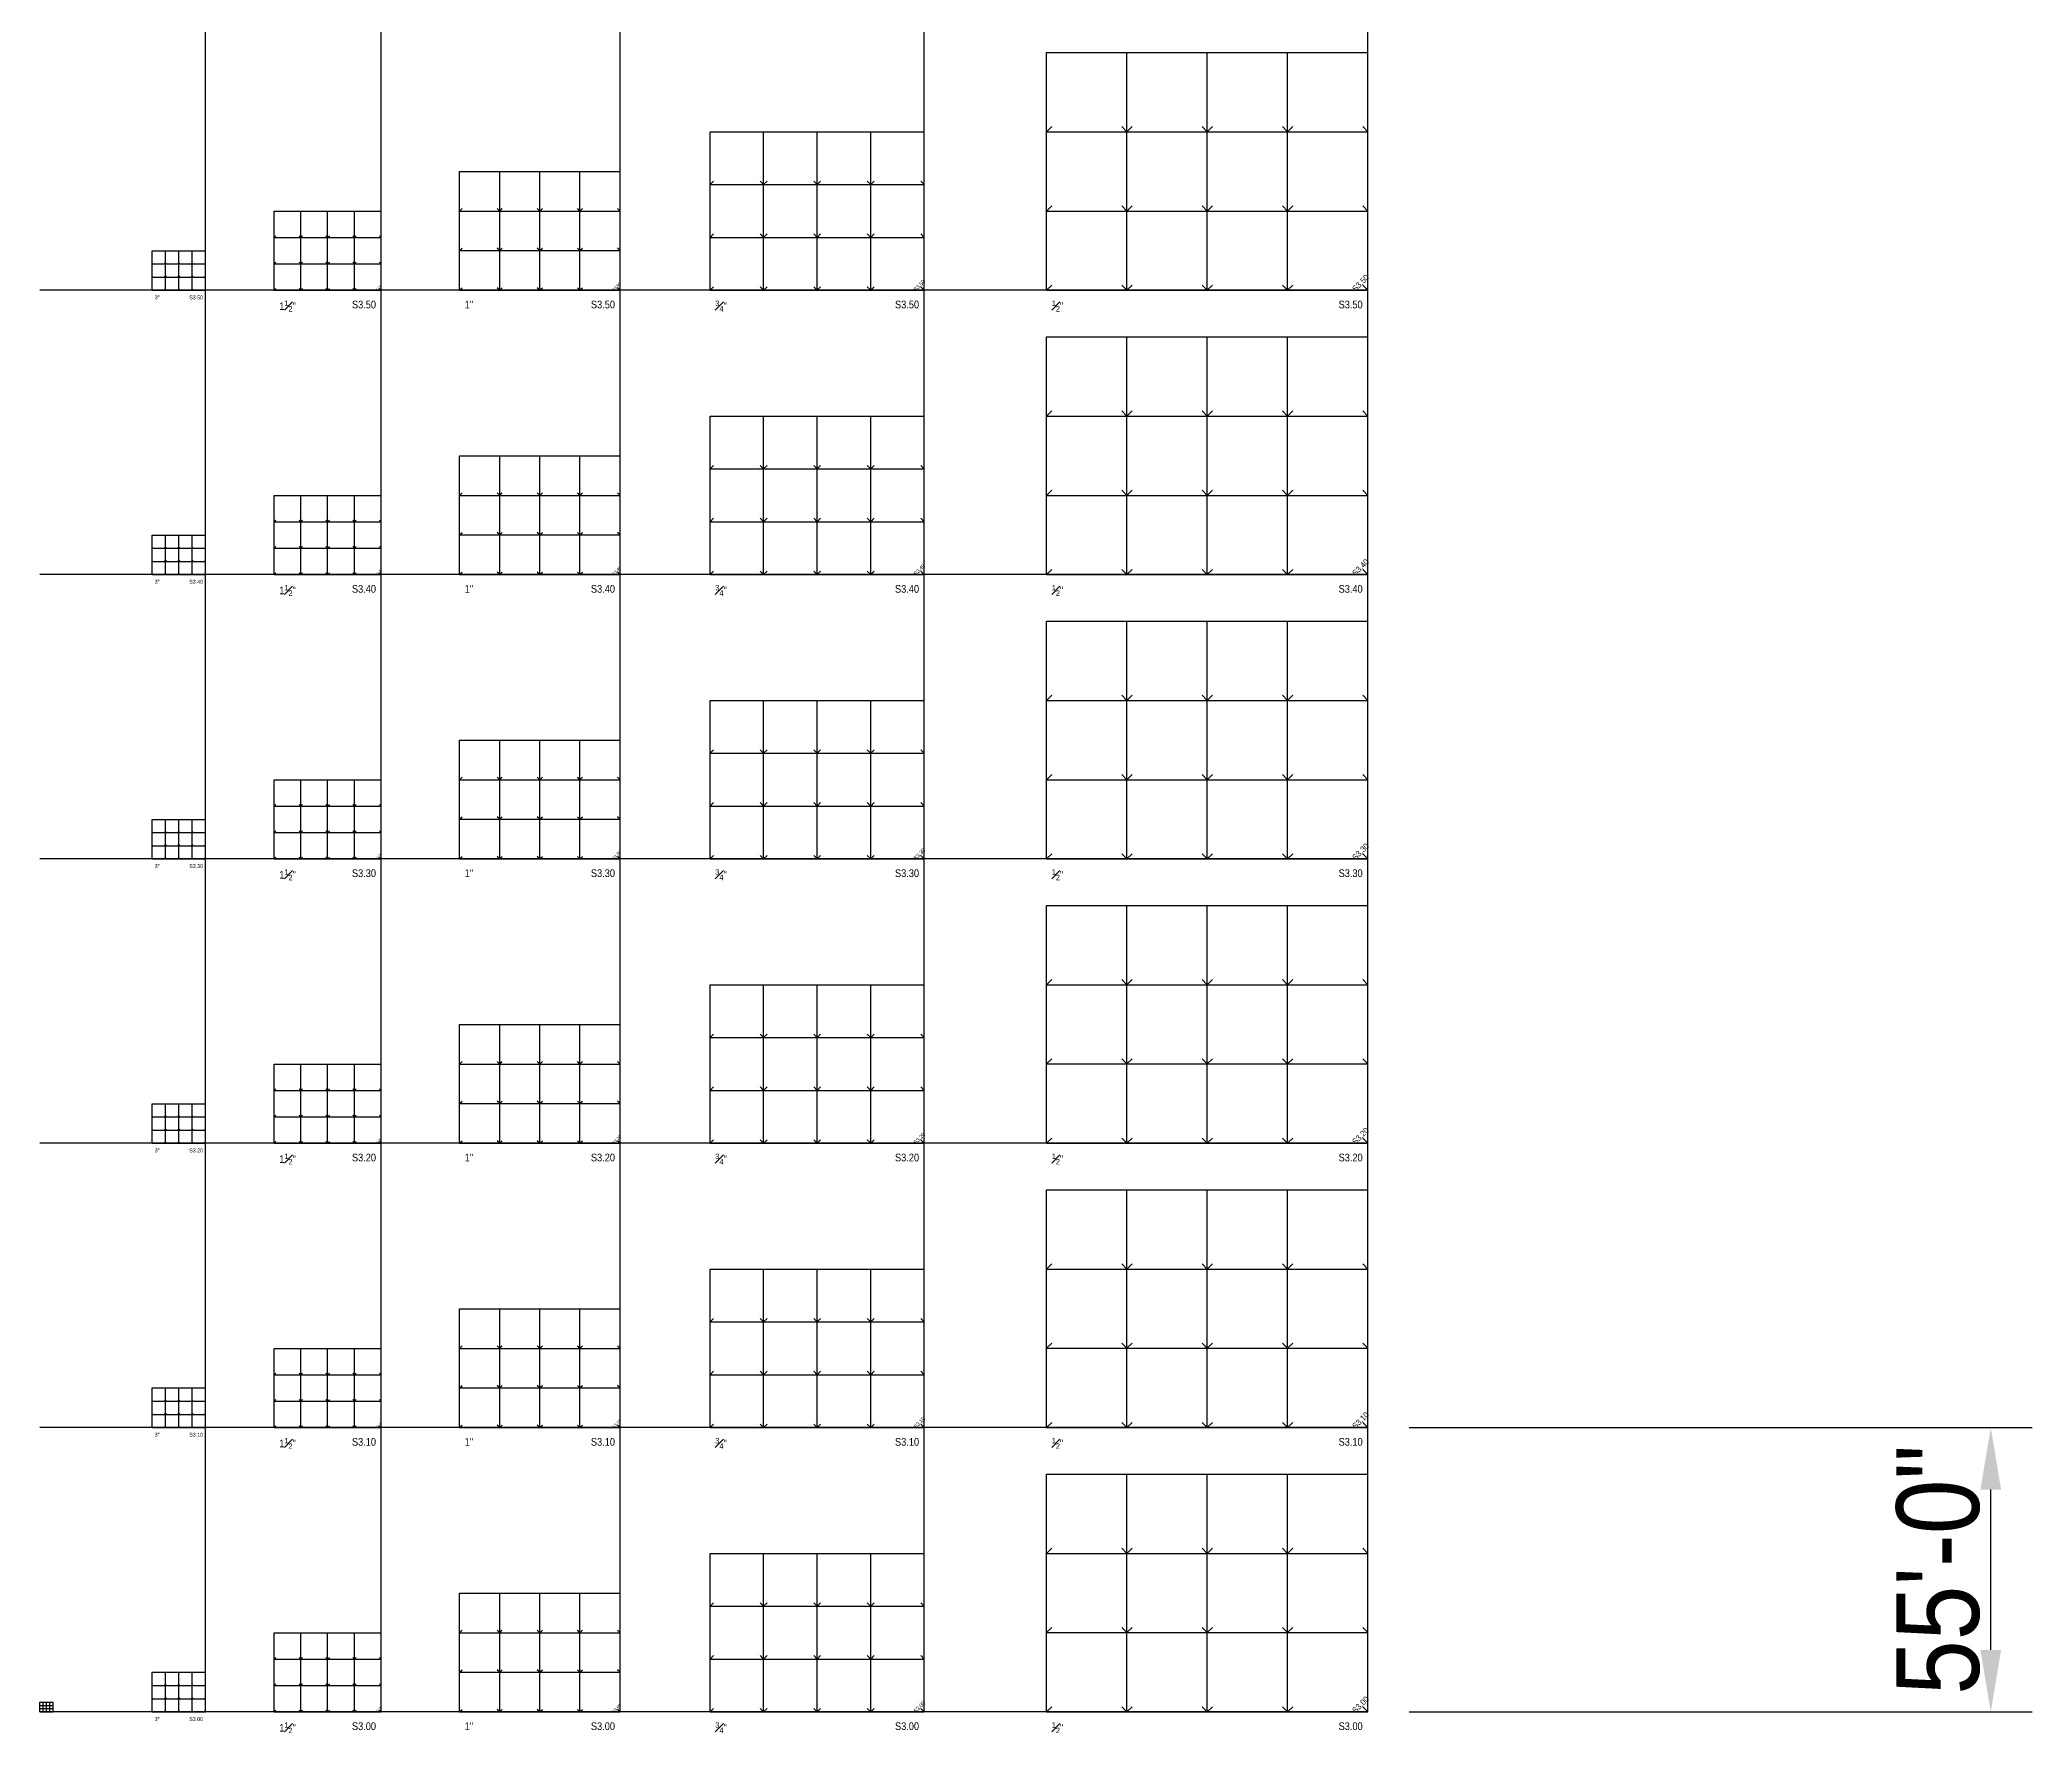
# Model space of a CAD drawing. Header units: inches. Extents: x -2375 to 41574, y 908 to 9099.
# Drawn here: x 2609 to 7233, y 1723 to 5654 of the extents above; entities that cross this region are included whole.
import ezdxf

# ---------------------------------------------------------------- set-up
doc = ezdxf.new("R2010")
doc.units = ezdxf.units.IN
doc.header["$LTSCALE"] = 12
doc.header["$MEASUREMENT"] = 0
doc.header["$PDMODE"] = 3
doc.linetypes.add('HIDDEN2', pattern=[0.1875, 0.125, -0.0625])
doc.layers.get('0').update_dxf_attribs({"linetype": 'CONTINUOUS'})
doc.layers.get('DefPoints').update_dxf_attribs({"color": 251, "linetype": 'CONTINUOUS'})
doc.layers.add('S-ANNO-GRID-NONPLOT', color=251, linetype='CONTINUOUS', plot=False)
doc.styles.add('Arial', font='arial.ttf', dxfattribs={"width": 0.85})
doc.dimstyles.get("Standard").update_dxf_attribs({"dimtxt": 0.125, "dimasz": 0.125, "dimexe": 0.0625, "dimexo": 0.0625, "dimgap": 0.0625, "dimtad": 1, "dimdec": 3, "dimzin": 3, "dimdsep": 46, "dimlunit": 4, "dimtxsty": 'Arial', "dimcen": 0.09375, "dimclrd": 256, "dimclre": 256, "dimclrt": 256, "dimadec": 0, "dimazin": 0, "dimtfac": 1, "dimtdec": 3, "dimtix": 1, "dimtmove": 0, "dimatfit": 3, "dimfxl": 1, "dimfrac": 2, "dimtolj": 1, "dimtzin": 0, "dimarcsym": 0})

# ---------------------------------------------------------------- blocks, each defined once
blk = doc.blocks.new('Se_GRID 24x36')
for p, q in [((0, 23), (7.77, 23)), ((0, 15.33), (0, 23)), ((7.77, 0), (7.77, 23)), ((7.77, 23), (15.53, 23)), ((15.53, 0), (15.53, 23)), ((15.53, 23), (23.3, 23)), ((23.3, 0), (23.3, 23)), ((23.3, 23), (31.07, 23)), ((31.07, 15.33), (31.07, 23)), ((0, 15.33), (0.5, 15.83)), ((7.77, 15.33), (8.27, 15.83)), ((15.53, 15.33), (16.03, 15.83)), ((23.3, 15.33), (23.8, 15.83)), ((0, 7.67), (0, 15.33)), ((0, 15.33), (7.77, 15.33)), ((7.77, 15.33), (15.53, 15.33)), ((15.53, 15.33), (23.3, 15.33)), ((23.3, 15.33), (31.07, 15.33)), ((31.07, 7.67), (31.07, 15.33)), ((0, 7.67), (0.5, 8.17)), ((7.77, 7.67), (8.27, 8.17)), ((15.53, 7.67), (16.03, 8.17)), ((23.3, 7.67), (23.8, 8.17)), ((0, 0), (0, 7.67)), ((0, 7.67), (7.77, 7.67)), ((7.77, 7.67), (15.53, 7.67)), ((15.53, 7.67), (23.3, 7.67)), ((23.3, 7.67), (31.07, 7.67)), ((31.07, 0), (31.07, 7.67)), ((0, 0), (0.5, 0.5)), ((0, 0), (7.77, 0)), ((7.77, 0), (8.27, 0.5)), ((7.77, 0), (15.53, 0)), ((15.53, 0), (16.03, 0.5)), ((23.3, 0), (23.8, 0.5)), ((15.53, 0), (23.3, 0)), ((23.3, 0), (31.07, 0))]:
    blk.add_line(p, q)
at = {"linetype": 'HIDDEN2'}
for p, q in [((7.77, 15.33), (7.27, 15.83)), ((15.53, 15.33), (15.03, 15.83)), ((23.3, 15.33), (22.8, 15.83)), ((31.07, 15.33), (30.57, 15.83)), ((7.77, 7.67), (7.27, 8.17)), ((15.53, 7.67), (15.03, 8.17)), ((23.3, 7.67), (22.8, 8.17)), ((31.07, 7.67), (30.57, 8.17)), ((7.77, 0), (7.27, 0.5)), ((15.53, 0), (15.03, 0.5)), ((23.3, 0), (22.8, 0.5)), ((31.07, 0), (30.57, 0.5))]:
    blk.add_line(p, q, dxfattribs=at)
blk = doc.blocks.new('*D1644')
at = {"layer": 'DefPoints', "color": 0, "transparency": 16777216}
for p in [(5691.4, 2432.4), (7137.3, 2432.4), (5691.4, 1772.4)]:
    blk.add_point(p, dxfattribs=at)
at = {"layer": 'S-ANNO-GRID-NONPLOT', "lineweight": -2, "transparency": 16777216}
for p, q in [((5787.4, 2432.4), (7233.3, 2432.4)), ((7137.3, 1916.4), (7137.3, 2288.4)), ((5787.4, 1772.4), (7233.3, 1772.4))]:
    blk.add_line(p, q, dxfattribs=at)
at = {"layer": 'S-ANNO-GRID-NONPLOT', "transparency": 16777216}
for points in [[(7113.3, 2288.4), (7161.3, 2288.4), (7137.3, 2432.4)], [(7113.3, 1916.4), (7161.3, 1916.4), (7137.3, 1772.4)]]:
    blk.add_solid(points, dxfattribs=at)
at = {"layer": 'S-ANNO-GRID-NONPLOT', "transparency": 16777216, "insert": (7015.3, 2102.4), "char_height": 192, "attachment_point": 5, "rotation": 90, "style": 'Arial'}
blk.add_mtext('\\A1;55\'-0"', dxfattribs=at)

msp = doc.modelspace()

# ---------------------------------------------------------------- linework, layer by layer
at = {"layer": 'S-ANNO-GRID-NONPLOT'}
for p, q in [((5691.431, 1772.3633), (5691.431, 7202.3949)), ((4661.7827, 1772.3633), (4661.7827, 7001.8522)), ((3955.9871, 1772.3633), (3955.9871, 6928.427)), ((3401.3059, 1772.3633), (3401.3059, 6832.1685)), ((2993.8283, 1772.3633), (2993.8283, 6692.4962)), ((5691.431, 5072.3633), (2609.0403, 5072.3633)), ((5691.431, 4412.3633), (2609.0403, 4412.3633)), ((5691.431, 3752.3633), (2609.0403, 3752.3633)), ((5691.431, 3092.3633), (2609.0403, 3092.3633)), ((5691.431, 2432.3633), (2609.0403, 2432.3633)), ((5691.431, 1772.3633), (2609.0403, 1772.3633))]:
    msp.add_line(p, q, dxfattribs=at)

# ---------------------------------------------------------------- block references
for p, xscale, yscale, zscale in [((4945.7582, 5072.3633), 24, 24, 24), ((4164.6675, 5072.3633), 16, 16, 16), ((3583.1507, 5072.3633), 12, 12, 12), ((3152.7483, 5072.3633), 8, 8, 8), ((2869.5495, 5072.3633), 4, 4, 4), ((4945.7582, 4412.3633), 24, 24, 24), ((4164.6675, 4412.3633), 16, 16, 16), ((3583.1507, 4412.3633), 12, 12, 12), ((3152.7483, 4412.3633), 8, 8, 8), ((2869.5495, 4412.3633), 4, 4, 4), ((4945.7582, 3752.3633), 24, 24, 24), ((4164.6675, 3752.3633), 16, 16, 16), ((3583.1507, 3752.3633), 12, 12, 12), ((3152.7483, 3752.3633), 8, 8, 8), ((2869.5495, 3752.3633), 4, 4, 4), ((4945.7582, 3092.3633), 24, 24, 24), ((4164.6675, 3092.3633), 16, 16, 16), ((3583.1507, 3092.3633), 12, 12, 12), ((3152.7483, 3092.3633), 8, 8, 8), ((2869.5495, 3092.3633), 4, 4, 4), ((4945.7582, 2432.3633), 24, 24, 24), ((4164.6675, 2432.3633), 16, 16, 16), ((3583.1507, 2432.3633), 12, 12, 12), ((3152.7483, 2432.3633), 8, 8, 8), ((2869.5495, 2432.3633), 4, 4, 4), ((4945.7582, 1772.3633), 24, 24, 24), ((4164.6675, 1772.3633), 16, 16, 16), ((3583.1507, 1772.3633), 12, 12, 12), ((3152.7483, 1772.3633), 8, 8, 8), ((2869.5495, 1772.3633), 4, 4, 4)]:
    msp.add_blockref('Se_GRID 24x36', p, dxfattribs=dict(at, xscale=xscale, yscale=yscale, zscale=zscale))
msp.add_blockref('Se_GRID 24x36', (2609.0403, 1772.3633), dxfattribs=at)

# ---------------------------------------------------------------- texts
at = {"layer": 'S-ANNO-GRID-NONPLOT', "attachment_point": 5, "rotation": 45, "style": 'Arial'}
for s, insert, char_height, width in [('S3.50', (3947.5018, 5080.8485), 6.75, 22.161595), ('S3.50', (4650.469, 5083.677), 9, 29.548794), ('S3.50', (5674.4604, 5089.3338), 13.5, 44.323191), ('S3.50', (2990.9998, 5075.1917), 2.25, 7.387198), ('S3.50', (3395.649, 5078.0201), 4.5, 14.774397), ('S3.40', (5674.4604, 4429.3338), 13.5, 44.323191), ('S3.40', (2990.9998, 4415.1917), 2.25, 7.387198), ('S3.40', (3395.649, 4418.0201), 4.5, 14.774397), ('S3.40', (3947.5018, 4420.8485), 6.75, 22.161595), ('S3.40', (4650.469, 4423.677), 9, 29.548794), ('S3.30', (2990.9998, 3755.1917), 2.25, 7.387198), ('S3.30', (3395.649, 3758.0201), 4.5, 14.774397), ('S3.30', (3947.5018, 3760.8485), 6.75, 22.161595), ('S3.30', (4650.469, 3763.677), 9, 29.548794), ('S3.30', (5674.4604, 3769.3338), 13.5, 44.323191), ('S3.20', (3395.649, 3098.0201), 4.5, 14.774397), ('S3.20', (3947.5018, 3100.8485), 6.75, 22.161595), ('S3.20', (4650.469, 3103.677), 9, 29.548794), ('S3.20', (5674.4604, 3109.3338), 13.5, 44.323191), ('S3.20', (2990.9998, 3095.1917), 2.25, 7.387198), ('S3.10', (4650.469, 2443.677), 9, 29.548794), ('S3.10', (5674.4604, 2449.3338), 13.5, 44.323191), ('S3.10', (2990.9998, 2435.1917), 2.25, 7.387198), ('S3.10', (3395.649, 2438.0201), 4.5, 14.774397), ('S3.10', (3947.5018, 2440.8485), 6.75, 22.161595), ('S3.00', (5674.4604, 1789.3338), 13.5, 44.323191), ('S3.00', (2990.9998, 1775.1917), 2.25, 7.387198), ('S3.00', (3395.649, 1778.0201), 4.5, 14.774397), ('S3.00', (3947.5018, 1780.8485), 6.75, 22.161595), ('S3.00', (4650.469, 1783.677), 9, 29.548794)]:
    msp.add_mtext(s, dxfattribs=dict(at, insert=insert, char_height=char_height, width=width))
at = {"layer": 'S-ANNO-GRID-NONPLOT', "color": 191, "style": 'Arial'}
for s, insert, char_height, width, attachment_point in [('3"', (2875.5495, 5060.3633), 9, 29.548794, 1), ('S3.50', (2987.8283, 5060.3633), 9, 29.548794, 3), ('\\A1;1{\\H0.7x;\\S1#2;}"', (3164.7483, 5048.3633), 18, 59.097588, 1), ('S3.50', (3389.3059, 5048.3633), 18, 59.097588, 3), ('1"', (3595.1507, 5048.3633), 18, 59.097588, 1), ('S3.50', (3943.9871, 5048.3633), 18, 59.097588, 3), ('\\A1;{\\H0.7x;\\S3#4;}"', (4176.6675, 5048.3633), 18, 59.097588, 1), ('S3.50', (4649.7827, 5048.3633), 18, 59.097588, 3), ('\\A1;{\\H0.7x;\\S1#2;}"', (4957.7582, 5048.3633), 18, 59.097588, 1), ('S3.50', (5679.431, 5048.3633), 18, 59.097588, 3), ('3"', (2875.5495, 4400.3633), 9, 29.548794, 1), ('S3.40', (2987.8283, 4400.3633), 9, 29.548794, 3), ('\\A1;1{\\H0.7x;\\S1#2;}"', (3164.7483, 4388.3633), 18, 59.097588, 1), ('S3.40', (3389.3059, 4388.3633), 18, 59.097588, 3), ('1"', (3595.1507, 4388.3633), 18, 59.097588, 1), ('S3.40', (3943.9871, 4388.3633), 18, 59.097588, 3), ('\\A1;{\\H0.7x;\\S3#4;}"', (4176.6675, 4388.3633), 18, 59.097588, 1), ('S3.40', (4649.7827, 4388.3633), 18, 59.097588, 3), ('\\A1;{\\H0.7x;\\S1#2;}"', (4957.7582, 4388.3633), 18, 59.097588, 1), ('S3.40', (5679.431, 4388.3633), 18, 59.097588, 3), ('3"', (2875.5495, 3740.3633), 9, 29.548794, 1), ('S3.30', (2987.8283, 3740.3633), 9, 29.548794, 3), ('\\A1;1{\\H0.7x;\\S1#2;}"', (3164.7483, 3728.3633), 18, 59.097588, 1), ('S3.30', (3389.3059, 3728.3633), 18, 59.097588, 3), ('1"', (3595.1507, 3728.3633), 18, 59.097588, 1), ('S3.30', (3943.9871, 3728.3633), 18, 59.097588, 3), ('\\A1;{\\H0.7x;\\S3#4;}"', (4176.6675, 3728.3633), 18, 59.097588, 1), ('S3.30', (4649.7827, 3728.3633), 18, 59.097588, 3), ('\\A1;{\\H0.7x;\\S1#2;}"', (4957.7582, 3728.3633), 18, 59.097588, 1), ('S3.30', (5679.431, 3728.3633), 18, 59.097588, 3), ('3"', (2875.5495, 3080.3633), 9, 29.548794, 1), ('S3.20', (2987.8283, 3080.3633), 9, 29.548794, 3), ('\\A1;1{\\H0.7x;\\S1#2;}"', (3164.7483, 3068.3633), 18, 59.097588, 1), ('S3.20', (3389.3059, 3068.3633), 18, 59.097588, 3), ('1"', (3595.1507, 3068.3633), 18, 59.097588, 1), ('S3.20', (3943.9871, 3068.3633), 18, 59.097588, 3), ('\\A1;{\\H0.7x;\\S3#4;}"', (4176.6675, 3068.3633), 18, 59.097588, 1), ('S3.20', (4649.7827, 3068.3633), 18, 59.097588, 3), ('\\A1;{\\H0.7x;\\S1#2;}"', (4957.7582, 3068.3633), 18, 59.097588, 1), ('S3.20', (5679.431, 3068.3633), 18, 59.097588, 3), ('3"', (2875.5495, 2420.3633), 9, 29.548794, 1), ('S3.10', (2987.8283, 2420.3633), 9, 29.548794, 3), ('\\A1;1{\\H0.7x;\\S1#2;}"', (3164.7483, 2408.3633), 18, 59.097588, 1), ('S3.10', (3389.3059, 2408.3633), 18, 59.097588, 3), ('1"', (3595.1507, 2408.3633), 18, 59.097588, 1), ('S3.10', (3943.9871, 2408.3633), 18, 59.097588, 3), ('\\A1;{\\H0.7x;\\S3#4;}"', (4176.6675, 2408.3633), 18, 59.097588, 1), ('\\A1;{\\H0.7x;\\S3#4;}"', (4176.6675, 2408.3633), 18, 59.097588, 1), ('S3.10', (4649.7827, 2408.3633), 18, 59.097588, 3), ('\\A1;{\\H0.7x;\\S1#2;}"', (4957.7582, 2408.3633), 18, 59.097588, 1), ('S3.10', (5679.431, 2408.3633), 18, 59.097588, 3), ('3"', (2875.5495, 1760.3633), 9, 29.548794, 1), ('S3.00', (2987.8283, 1760.3633), 9, 29.548794, 3), ('\\A1;1{\\H0.7x;\\S1#2;}"', (3164.7483, 1748.3633), 18, 59.097588, 1), ('S3.00', (3389.3059, 1748.3633), 18, 59.097588, 3), ('1"', (3595.1507, 1748.3633), 18, 59.097588, 1), ('S3.00', (3943.9871, 1748.3633), 18, 59.097588, 3), ('\\A1;{\\H0.7x;\\S3#4;}"', (4176.6675, 1748.3633), 18, 59.097588, 1), ('S3.00', (4649.7827, 1748.3633), 18, 59.097588, 3), ('\\A1;{\\H0.7x;\\S1#2;}"', (4957.7582, 1748.3633), 18, 59.097588, 1), ('S3.00', (5679.431, 1748.3633), 18, 59.097588, 3)]:
    msp.add_mtext(s, dxfattribs=dict(at, insert=insert, char_height=char_height, width=width, attachment_point=attachment_point))

# ---------------------------------------------------------------- dimensions: what is measured, and where the dimension line sits
at = {"layer": 'S-ANNO-GRID-NONPLOT'}
dim = msp.add_linear_dim(base=(7137.312, 2432.3633), p1=(5691.431, 1772.3633), p2=(5691.431, 2432.3633), angle=90, dimstyle='Standard', override={"dimscale": 24, "dimtxt": 8, "dimasz": 6, "dimexe": 4, "dimexo": 4, "dimgap": 1}, dxfattribs=at)
dim.commit()
dim.dimension.update_dxf_attribs({"geometry": '*D1644', "text_midpoint": (7015.282, 2102.3633)})

doc.saveas('drawing.dxf')
